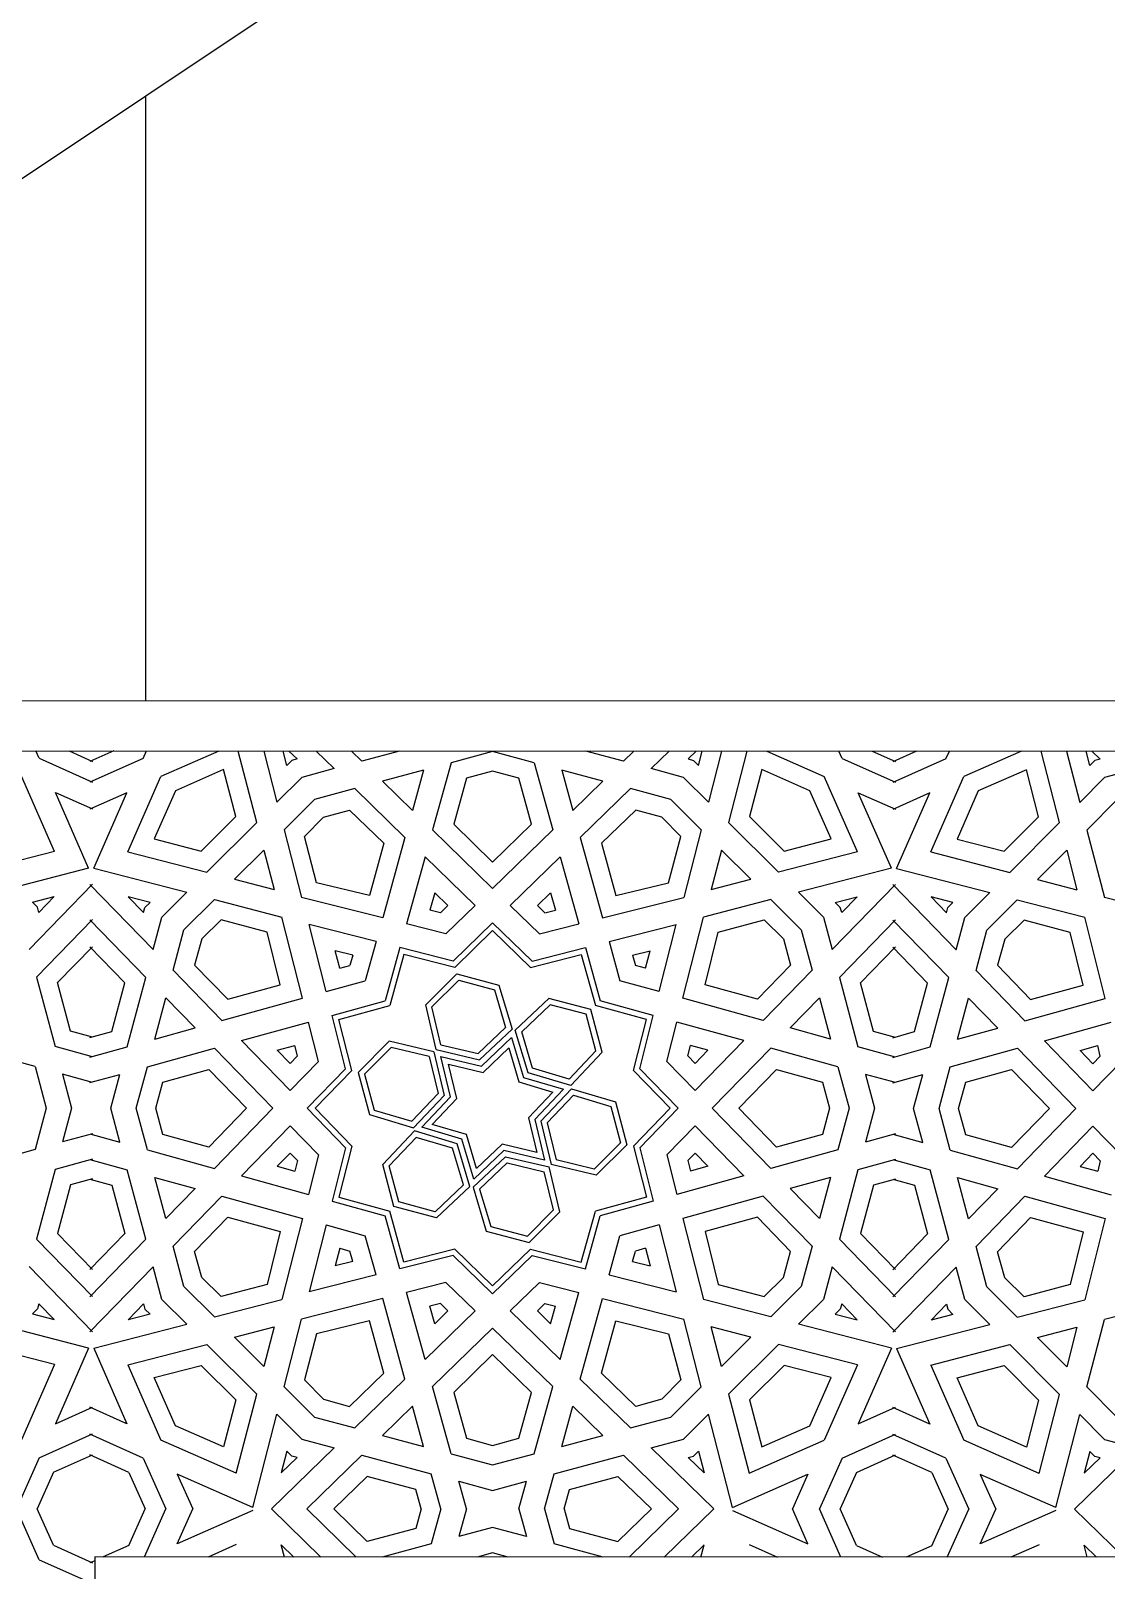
# Model space of a CAD drawing. Header units: inches. Extents: x 13054 to 48691, y 5623 to 20391.
# Drawn here: x 48366.87 to 48377.55, y 18880.41 to 18895.69 of the extents above; entities that cross this region are included whole.
import ezdxf

# ---------------------------------------------------------------- set-up
doc = ezdxf.new("R2010")
doc.units = ezdxf.units.IN
doc.header["$MEASUREMENT"] = 0

msp = doc.modelspace()

# ---------------------------------------------------------------- linework, layer by layer
for p, q in [((48305.763, 18853.547), (48376.239, 18900.532)), ((48368.011, 18895.047), (48368.01, 18889.044))]:
    msp.add_line(p, q)
at = {"transparency": 33554483}
for p, q in [((48359.01, 18889.046), (48454.949, 18889.021)), ((48359.51, 18888.546), (48454.449, 18888.521)), ((48366.956, 18888.471), (48366.923, 18888.544)), ((48367.253, 18888.544), (48367.484, 18888.441)), ((48367.695, 18888.544), (48367.459, 18888.438)), ((48367.988, 18888.469), (48368.021, 18888.544)), ((48368.738, 18888.543), (48368.165, 18888.292)), ((48369.116, 18887.835), (48368.933, 18888.543)), ((48369.185, 18888.543), (48369.316, 18888.036)), ((48369.416, 18888.401), (48369.379, 18888.543)), ((48369.436, 18888.543), (48369.517, 18888.465)), ((48369.706, 18888.543), (48369.885, 18888.369)), ((48370.056, 18888.543), (48370.16, 18888.442)), ((48370.535, 18888.543), (48370.16, 18888.442)), ((48371.459, 18888.538), (48371.047, 18888.427)), ((48371.872, 18888.427), (48371.459, 18888.538)), ((48372.758, 18888.442), (48372.385, 18888.542)), ((48372.861, 18888.542), (48372.758, 18888.442)), ((48373.212, 18888.542), (48373.033, 18888.369)), ((48373.481, 18888.542), (48373.401, 18888.465)), ((48373.503, 18888.401), (48373.539, 18888.542)), ((48373.733, 18888.542), (48373.602, 18888.036)), ((48373.985, 18888.542), (48373.802, 18887.835)), ((48374.184, 18888.542), (48374.753, 18888.292)), ((48374.93, 18888.469), (48374.898, 18888.542)), ((48375.228, 18888.542), (48375.459, 18888.438)), ((48375.669, 18888.542), (48375.434, 18888.436)), ((48375.962, 18888.467), (48375.996, 18888.542)), ((48376.712, 18888.541), (48376.14, 18888.289)), ((48377.09, 18887.833), (48376.907, 18888.541)), ((48377.159, 18888.541), (48377.291, 18888.034)), ((48377.39, 18888.399), (48377.353, 18888.541)), ((48377.411, 18888.541), (48377.492, 18888.462)), ((48366.956, 18888.471), (48367.484, 18888.235)), ((48367.988, 18888.469), (48367.459, 18888.233)), ((48368.786, 18888.36), (48368.308, 18888.149)), ((48368.907, 18887.892), (48368.786, 18888.36)), ((48369.465, 18888.451), (48369.416, 18888.401)), ((48369.517, 18888.465), (48369.465, 18888.451)), ((48369.885, 18888.369), (48369.563, 18888.282)), ((48370.773, 18888.354), (48370.364, 18888.244)), ((48370.773, 18888.354), (48370.662, 18887.954)), ((48371.047, 18888.427), (48370.862, 18887.76)), ((48371.459, 18888.343), (48371.199, 18888.274)), ((48371.719, 18888.274), (48371.459, 18888.343)), ((48371.872, 18888.427), (48372.056, 18887.76)), ((48372.555, 18888.244), (48372.145, 18888.354)), ((48372.145, 18888.354), (48372.256, 18887.954)), ((48373.356, 18888.282), (48373.033, 18888.369)), ((48373.401, 18888.465), (48373.453, 18888.451)), ((48373.453, 18888.451), (48373.503, 18888.401)), ((48374.132, 18888.36), (48374.011, 18887.892)), ((48374.611, 18888.149), (48374.132, 18888.36)), ((48374.93, 18888.469), (48375.459, 18888.233)), ((48375.962, 18888.467), (48375.434, 18888.231)), ((48376.761, 18888.357), (48376.282, 18888.147)), ((48376.882, 18887.89), (48376.761, 18888.357)), ((48377.44, 18888.449), (48377.39, 18888.399)), ((48377.492, 18888.462), (48377.44, 18888.449)), ((48377.86, 18888.367), (48377.537, 18888.28)), ((48367.107, 18887.546), (48366.778, 18888.294)), ((48367.836, 18887.544), (48368.165, 18888.292)), ((48369.563, 18888.282), (48369.316, 18888.036)), ((48370.364, 18888.244), (48370.662, 18887.954)), ((48371.199, 18888.274), (48371.073, 18887.817)), ((48371.846, 18887.817), (48371.719, 18888.274)), ((48372.555, 18888.244), (48372.256, 18887.954)), ((48373.602, 18888.036), (48373.356, 18888.282)), ((48375.082, 18887.544), (48374.753, 18888.292)), ((48375.811, 18887.542), (48376.14, 18888.289)), ((48377.537, 18888.28), (48377.291, 18888.034)), ((48367.116, 18888.132), (48367.484, 18887.968)), ((48367.446, 18887.382), (48367.116, 18888.132)), ((48367.827, 18888.13), (48367.459, 18887.965)), ((48367.497, 18887.38), (48367.827, 18888.13)), ((48368.308, 18888.149), (48368.097, 18887.671)), ((48369.689, 18888.063), (48369.387, 18887.762)), ((48370.089, 18888.171), (48369.689, 18888.063)), ((48370.089, 18888.171), (48370.588, 18887.686)), ((48372.829, 18888.171), (48372.33, 18887.686)), ((48373.229, 18888.063), (48372.829, 18888.171)), ((48373.531, 18887.762), (48373.229, 18888.063)), ((48374.821, 18887.671), (48374.611, 18888.149)), ((48375.091, 18888.13), (48375.459, 18887.965)), ((48375.421, 18887.38), (48375.091, 18888.13)), ((48375.802, 18888.128), (48375.434, 18887.963)), ((48375.472, 18887.378), (48375.802, 18888.128)), ((48376.282, 18888.147), (48376.072, 18887.669)), ((48377.664, 18888.061), (48377.362, 18887.759)), ((48368.564, 18887.55), (48368.907, 18887.892)), ((48369.589, 18887.694), (48369.778, 18887.886)), ((48369.778, 18887.886), (48370.038, 18887.957)), ((48370.038, 18887.957), (48370.378, 18887.628)), ((48372.881, 18887.957), (48372.54, 18887.628)), ((48373.14, 18887.886), (48372.881, 18887.957)), ((48373.329, 18887.694), (48373.14, 18887.886)), ((48374.011, 18887.892), (48374.354, 18887.55)), ((48376.539, 18887.548), (48376.882, 18887.89)), ((48368.621, 18887.341), (48369.116, 18887.835)), ((48369.387, 18887.762), (48369.561, 18887.091)), ((48370.862, 18887.76), (48371.459, 18887.18)), ((48371.073, 18887.817), (48371.459, 18887.441)), ((48371.459, 18887.441), (48371.846, 18887.817)), ((48372.056, 18887.76), (48371.459, 18887.18)), ((48373.531, 18887.762), (48373.358, 18887.091)), ((48374.297, 18887.341), (48373.802, 18887.835)), ((48376.596, 18887.339), (48377.09, 18887.833)), ((48377.362, 18887.759), (48377.535, 18887.089)), ((48368.097, 18887.671), (48368.564, 18887.55)), ((48369.711, 18887.236), (48369.589, 18887.694)), ((48370.378, 18887.628), (48370.235, 18887.108)), ((48370.588, 18887.686), (48370.367, 18886.888)), ((48372.33, 18887.686), (48372.551, 18886.888)), ((48372.54, 18887.628), (48372.683, 18887.108)), ((48373.207, 18887.236), (48373.329, 18887.694)), ((48374.354, 18887.55), (48374.821, 18887.671)), ((48376.072, 18887.669), (48376.539, 18887.548)), ((48367.107, 18887.546), (48366.322, 18887.343)), ((48367.836, 18887.544), (48368.621, 18887.341)), ((48368.896, 18887.27), (48369.187, 18887.561)), ((48369.187, 18887.561), (48369.289, 18887.168)), ((48370.788, 18887.492), (48370.604, 18886.828)), ((48370.788, 18887.492), (48371.284, 18887.009)), ((48372.131, 18887.492), (48371.634, 18887.009)), ((48372.131, 18887.492), (48372.315, 18886.828)), ((48373.731, 18887.561), (48373.63, 18887.168)), ((48374.023, 18887.27), (48373.731, 18887.561)), ((48375.082, 18887.544), (48374.297, 18887.341)), ((48375.811, 18887.542), (48376.596, 18887.339)), ((48376.87, 18887.268), (48377.161, 18887.559)), ((48377.161, 18887.559), (48377.263, 18887.166)), ((48367.446, 18887.382), (48366.523, 18887.143)), ((48367.497, 18887.38), (48368.421, 18887.141)), ((48368.896, 18887.27), (48369.289, 18887.168)), ((48373.63, 18887.168), (48374.023, 18887.27)), ((48375.421, 18887.38), (48374.497, 18887.141)), ((48375.472, 18887.378), (48376.396, 18887.139)), ((48376.87, 18887.268), (48377.263, 18887.166)), ((48367.484, 18887.221), (48366.856, 18886.574)), ((48367.459, 18887.219), (48368.088, 18886.572)), ((48368.174, 18886.894), (48368.421, 18887.141)), ((48370.235, 18887.108), (48369.711, 18887.236)), ((48370.884, 18887.136), (48370.836, 18886.963)), ((48370.884, 18887.136), (48371.014, 18887.009)), ((48372.034, 18887.136), (48371.904, 18887.009)), ((48372.034, 18887.136), (48372.082, 18886.963)), ((48372.683, 18887.108), (48373.207, 18887.236)), ((48374.497, 18887.141), (48374.744, 18886.894)), ((48375.459, 18887.219), (48374.83, 18886.572)), ((48375.434, 18887.217), (48376.063, 18886.569)), ((48376.149, 18886.892), (48376.396, 18887.139)), ((48366.888, 18887.043), (48367.105, 18887.099)), ((48366.937, 18886.993), (48366.888, 18887.043)), ((48366.951, 18886.942), (48366.937, 18886.993)), ((48367.105, 18887.099), (48366.951, 18886.942)), ((48368.056, 18887.041), (48367.839, 18887.097)), ((48367.839, 18887.097), (48367.992, 18886.94)), ((48367.992, 18886.94), (48368.006, 18886.991)), ((48368.006, 18886.991), (48368.056, 18887.041)), ((48368.393, 18886.768), (48368.695, 18887.07)), ((48368.695, 18887.07), (48369.365, 18886.896)), ((48370.367, 18886.888), (48369.561, 18887.091)), ((48370.94, 18886.937), (48370.836, 18886.963)), ((48371.014, 18887.009), (48370.94, 18886.937)), ((48371.284, 18887.009), (48370.995, 18886.729)), ((48371.634, 18887.009), (48371.923, 18886.729)), ((48371.904, 18887.009), (48371.979, 18886.937)), ((48371.979, 18886.937), (48372.082, 18886.963)), ((48372.551, 18886.888), (48373.358, 18887.091)), ((48374.223, 18887.07), (48373.553, 18886.896)), ((48374.223, 18887.07), (48374.525, 18886.768)), ((48374.862, 18887.041), (48375.079, 18887.097)), ((48374.912, 18886.991), (48374.862, 18887.041)), ((48374.926, 18886.94), (48374.912, 18886.991)), ((48375.079, 18887.097), (48374.926, 18886.94)), ((48376.031, 18887.039), (48375.814, 18887.095)), ((48375.814, 18887.095), (48375.967, 18886.938)), ((48375.967, 18886.938), (48375.981, 18886.989)), ((48375.981, 18886.989), (48376.031, 18887.039)), ((48376.368, 18886.766), (48376.67, 18887.068)), ((48376.67, 18887.068), (48377.34, 18886.894)), ((48378.341, 18886.885), (48377.535, 18887.089)), ((48367.484, 18886.871), (48366.929, 18886.299)), ((48367.459, 18886.868), (48368.014, 18886.297)), ((48368.088, 18886.572), (48368.174, 18886.894)), ((48368.763, 18886.868), (48368.571, 18886.679)), ((48369.221, 18886.745), (48368.763, 18886.868)), ((48369.569, 18886.09), (48369.365, 18886.896)), ((48369.805, 18886.155), (48369.636, 18886.82)), ((48370.302, 18886.652), (48369.636, 18886.82)), ((48370.995, 18886.729), (48370.604, 18886.828)), ((48371.459, 18886.839), (48371.068, 18886.459)), ((48371.459, 18886.839), (48371.851, 18886.459)), ((48371.923, 18886.729), (48372.315, 18886.828)), ((48372.617, 18886.652), (48373.282, 18886.82)), ((48373.114, 18886.155), (48373.282, 18886.82)), ((48373.349, 18886.09), (48373.553, 18886.896)), ((48373.698, 18886.745), (48374.155, 18886.868)), ((48374.155, 18886.868), (48374.347, 18886.679)), ((48374.744, 18886.894), (48374.83, 18886.572)), ((48375.459, 18886.868), (48374.904, 18886.297)), ((48375.434, 18886.866), (48375.989, 18886.295)), ((48376.063, 18886.569), (48376.149, 18886.892)), ((48376.738, 18886.866), (48376.546, 18886.677)), ((48377.195, 18886.743), (48376.738, 18886.866)), ((48377.544, 18886.088), (48377.34, 18886.894)), ((48368.286, 18886.368), (48368.393, 18886.768)), ((48368.571, 18886.679), (48368.499, 18886.419)), ((48369.348, 18886.222), (48369.221, 18886.745)), ((48370.302, 18886.652), (48370.194, 18886.263)), ((48371.459, 18886.761), (48371.084, 18886.396)), ((48371.459, 18886.761), (48371.834, 18886.396)), ((48372.617, 18886.652), (48372.724, 18886.263)), ((48373.57, 18886.222), (48373.698, 18886.745)), ((48374.347, 18886.679), (48374.419, 18886.419)), ((48374.525, 18886.768), (48374.632, 18886.368)), ((48376.261, 18886.366), (48376.368, 18886.766)), ((48376.546, 18886.677), (48376.474, 18886.417)), ((48377.323, 18886.22), (48377.195, 18886.743)), ((48367.138, 18886.245), (48367.484, 18886.601)), ((48367.805, 18886.243), (48367.459, 18886.599)), ((48369.94, 18886.387), (48369.896, 18886.561)), ((48370.069, 18886.517), (48369.896, 18886.561)), ((48370.069, 18886.517), (48370.041, 18886.416)), ((48370.538, 18886.592), (48370.392, 18886.065)), ((48370.578, 18886.524), (48370.438, 18886.019)), ((48371.068, 18886.459), (48370.538, 18886.592)), ((48371.084, 18886.396), (48370.578, 18886.524)), ((48371.834, 18886.396), (48372.34, 18886.524)), ((48371.851, 18886.459), (48372.38, 18886.592)), ((48372.34, 18886.524), (48372.48, 18886.019)), ((48372.38, 18886.592), (48372.526, 18886.065)), ((48372.849, 18886.517), (48373.023, 18886.561)), ((48372.849, 18886.517), (48372.877, 18886.416)), ((48372.979, 18886.387), (48373.023, 18886.561)), ((48375.113, 18886.243), (48375.459, 18886.599)), ((48375.78, 18886.24), (48375.434, 18886.597)), ((48368.286, 18886.368), (48368.771, 18885.869)), ((48368.499, 18886.419), (48368.829, 18886.079)), ((48369.94, 18886.387), (48370.041, 18886.416)), ((48372.979, 18886.387), (48372.877, 18886.416)), ((48374.419, 18886.419), (48374.09, 18886.079)), ((48374.632, 18886.368), (48374.147, 18885.869)), ((48376.261, 18886.366), (48376.746, 18885.867)), ((48376.474, 18886.417), (48376.803, 18886.077)), ((48366.929, 18886.299), (48367.114, 18885.61)), ((48367.267, 18885.763), (48367.138, 18886.245)), ((48367.676, 18885.76), (48367.805, 18886.243)), ((48367.83, 18885.608), (48368.014, 18886.297)), ((48368.829, 18886.079), (48369.348, 18886.222)), ((48369.805, 18886.155), (48370.194, 18886.263)), ((48370.794, 18886.023), (48371.105, 18886.333)), ((48370.856, 18886.006), (48371.122, 18886.27)), ((48371.105, 18886.333), (48371.522, 18886.22)), ((48371.122, 18886.27), (48371.477, 18886.174)), ((48371.522, 18886.22), (48371.652, 18885.782)), ((48373.114, 18886.155), (48372.724, 18886.263)), ((48374.09, 18886.079), (48373.57, 18886.222)), ((48374.904, 18886.297), (48375.088, 18885.608)), ((48375.242, 18885.76), (48375.113, 18886.243)), ((48375.651, 18885.758), (48375.78, 18886.24)), ((48375.805, 18885.606), (48375.989, 18886.295)), ((48376.803, 18886.077), (48377.323, 18886.22)), ((48368.103, 18885.684), (48368.213, 18886.093)), ((48368.213, 18886.093), (48368.503, 18885.795)), ((48368.771, 18885.869), (48369.569, 18886.09)), ((48369.864, 18885.918), (48370.392, 18886.065)), ((48371.477, 18886.174), (48371.588, 18885.8)), ((48372.016, 18886.088), (48371.684, 18885.774)), ((48372.433, 18885.977), (48372.016, 18886.088)), ((48373.054, 18885.918), (48372.526, 18886.065)), ((48374.147, 18885.869), (48373.349, 18886.09)), ((48374.706, 18886.093), (48374.415, 18885.795)), ((48374.706, 18886.093), (48374.815, 18885.684)), ((48376.078, 18885.682), (48376.187, 18886.091)), ((48376.187, 18886.091), (48376.477, 18885.792)), ((48376.746, 18885.867), (48377.544, 18886.088)), ((48369.998, 18885.389), (48369.864, 18885.918)), ((48369.932, 18885.879), (48370.438, 18886.019)), ((48370.899, 18885.581), (48370.794, 18886.023)), ((48370.946, 18885.627), (48370.856, 18886.006)), ((48372.032, 18886.025), (48371.748, 18885.757)), ((48372.387, 18885.931), (48372.032, 18886.025)), ((48372.485, 18885.569), (48372.387, 18885.931)), ((48372.548, 18885.553), (48372.433, 18885.977)), ((48372.986, 18885.879), (48372.48, 18886.019)), ((48372.92, 18885.389), (48373.054, 18885.918)), ((48367.484, 18885.702), (48367.267, 18885.763)), ((48367.459, 18885.7), (48367.676, 18885.76)), ((48368.103, 18885.684), (48368.503, 18885.795)), ((48368.965, 18885.669), (48369.629, 18885.853)), ((48369.728, 18885.462), (48369.629, 18885.853)), ((48370.06, 18885.372), (48369.932, 18885.879)), ((48371.314, 18885.54), (48371.588, 18885.8)), ((48371.33, 18885.478), (48371.652, 18885.782)), ((48371.811, 18885.349), (48371.684, 18885.774)), ((48371.856, 18885.395), (48371.748, 18885.757)), ((48372.858, 18885.372), (48372.986, 18885.879)), ((48373.19, 18885.462), (48373.289, 18885.853)), ((48373.953, 18885.669), (48373.289, 18885.853)), ((48374.815, 18885.684), (48374.415, 18885.795)), ((48375.459, 18885.7), (48375.242, 18885.76)), ((48375.434, 18885.698), (48375.651, 18885.758)), ((48376.078, 18885.682), (48376.477, 18885.792)), ((48376.94, 18885.667), (48377.604, 18885.851)), ((48366.914, 18885.412), (48366.247, 18885.597)), ((48367.484, 18885.508), (48367.114, 18885.61)), ((48367.459, 18885.505), (48367.83, 18885.608)), ((48368.03, 18885.41), (48368.697, 18885.595)), ((48368.697, 18885.595), (48369.277, 18884.998)), ((48368.965, 18885.669), (48369.447, 18885.173)), ((48369.32, 18885.573), (48369.494, 18885.621)), ((48369.52, 18885.517), (48369.494, 18885.621)), ((48370.433, 18885.663), (48370.124, 18885.351)), ((48370.451, 18885.601), (48370.187, 18885.335)), ((48370.876, 18885.557), (48370.433, 18885.663)), ((48370.829, 18885.511), (48370.451, 18885.601)), ((48370.946, 18885.627), (48371.314, 18885.54)), ((48371.347, 18885.416), (48371.647, 18885.7)), ((48371.364, 18885.354), (48371.62, 18885.596)), ((48371.62, 18885.596), (48371.72, 18885.259)), ((48371.647, 18885.7), (48371.765, 18885.304)), ((48373.398, 18885.517), (48373.424, 18885.621)), ((48373.598, 18885.573), (48373.424, 18885.621)), ((48373.953, 18885.669), (48373.471, 18885.173)), ((48374.221, 18885.595), (48373.641, 18884.998)), ((48374.889, 18885.41), (48374.221, 18885.595)), ((48375.459, 18885.505), (48375.088, 18885.608)), ((48375.434, 18885.503), (48375.805, 18885.606)), ((48376.004, 18885.408), (48376.671, 18885.593)), ((48376.671, 18885.593), (48377.252, 18884.996)), ((48376.94, 18885.667), (48377.422, 18885.171)), ((48377.295, 18885.571), (48377.469, 18885.619)), ((48377.495, 18885.515), (48377.469, 18885.619)), ((48369.32, 18885.573), (48369.447, 18885.442)), ((48369.447, 18885.442), (48369.52, 18885.517)), ((48369.447, 18885.173), (48369.728, 18885.462)), ((48370.829, 18885.511), (48370.917, 18885.143)), ((48370.876, 18885.557), (48370.979, 18885.126)), ((48370.899, 18885.581), (48371.33, 18885.478)), ((48370.945, 18885.512), (48371.347, 18885.416)), ((48371.041, 18885.11), (48370.945, 18885.512)), ((48371.021, 18885.436), (48371.364, 18885.354)), ((48371.103, 18885.093), (48371.021, 18885.436)), ((48372.218, 18885.287), (48372.485, 18885.569)), ((48372.235, 18885.223), (48372.548, 18885.553)), ((48373.471, 18885.173), (48373.19, 18885.462)), ((48373.471, 18885.442), (48373.398, 18885.517)), ((48373.598, 18885.573), (48373.471, 18885.442)), ((48377.295, 18885.571), (48377.422, 18885.44)), ((48377.422, 18885.44), (48377.495, 18885.515)), ((48377.422, 18885.171), (48377.703, 18885.459)), ((48366.914, 18885.412), (48367.025, 18885)), ((48367.187, 18885.337), (48367.277, 18885)), ((48367.484, 18885.254), (48367.187, 18885.337)), ((48367.459, 18885.252), (48367.757, 18885.334)), ((48367.666, 18884.998), (48367.757, 18885.334)), ((48367.919, 18884.998), (48368.03, 18885.41)), ((48368.183, 18885.258), (48368.64, 18885.384)), ((48368.64, 18885.384), (48369.015, 18884.998)), ((48369.618, 18884.998), (48369.998, 18885.389)), ((48369.696, 18884.998), (48370.06, 18885.372)), ((48370.124, 18885.351), (48370.237, 18884.935)), ((48370.187, 18885.335), (48370.283, 18884.98)), ((48371.765, 18885.304), (48372.162, 18885.186)), ((48372.235, 18885.223), (48371.811, 18885.349)), ((48372.218, 18885.287), (48371.856, 18885.395)), ((48373.222, 18884.998), (48372.858, 18885.372)), ((48373.301, 18884.998), (48372.92, 18885.389)), ((48373.903, 18884.998), (48374.279, 18885.384)), ((48374.279, 18885.384), (48374.735, 18885.258)), ((48374.889, 18885.41), (48374.999, 18884.998)), ((48375.162, 18885.334), (48375.252, 18884.998)), ((48375.459, 18885.252), (48375.162, 18885.334)), ((48375.434, 18885.25), (48375.731, 18885.332)), ((48375.641, 18884.996), (48375.731, 18885.332)), ((48375.894, 18884.996), (48376.004, 18885.408)), ((48376.158, 18885.256), (48376.614, 18885.382)), ((48376.614, 18885.382), (48376.99, 18884.996)), ((48368.113, 18884.998), (48368.183, 18885.258)), ((48370.917, 18885.143), (48370.657, 18884.868)), ((48370.979, 18885.126), (48370.674, 18884.804)), ((48371.72, 18885.259), (48372.058, 18885.158)), ((48372.058, 18885.158), (48371.816, 18884.902)), ((48372.162, 18885.186), (48371.877, 18884.886)), ((48372.244, 18885.191), (48371.939, 18884.869)), ((48372.261, 18885.127), (48372.001, 18884.852)), ((48372.244, 18885.191), (48372.68, 18885.061)), ((48372.261, 18885.127), (48372.634, 18885.016)), ((48374.735, 18885.258), (48374.805, 18884.998)), ((48376.088, 18884.996), (48376.158, 18885.256)), ((48367.025, 18885), (48366.914, 18884.587)), ((48367.277, 18885), (48367.187, 18884.663)), ((48367.757, 18884.661), (48367.666, 18884.998)), ((48368.03, 18884.585), (48367.919, 18884.998)), ((48368.183, 18884.738), (48368.113, 18884.998)), ((48369.015, 18884.998), (48368.64, 18884.611)), ((48368.697, 18884.4), (48369.277, 18884.998)), ((48369.618, 18884.998), (48369.998, 18884.606)), ((48369.696, 18884.998), (48370.06, 18884.623)), ((48370.283, 18884.98), (48370.657, 18884.868)), ((48370.757, 18884.809), (48371.041, 18885.11)), ((48370.86, 18884.837), (48371.103, 18885.093)), ((48372.634, 18885.016), (48372.73, 18884.653)), ((48372.68, 18885.061), (48372.792, 18884.636)), ((48373.222, 18884.998), (48372.858, 18884.623)), ((48373.301, 18884.998), (48372.92, 18884.606)), ((48374.221, 18884.4), (48373.641, 18884.998)), ((48374.279, 18884.611), (48373.903, 18884.998)), ((48374.805, 18884.998), (48374.735, 18884.738)), ((48374.999, 18884.998), (48374.889, 18884.585)), ((48375.252, 18884.998), (48375.162, 18884.661)), ((48375.731, 18884.659), (48375.641, 18884.996)), ((48376.004, 18884.583), (48375.894, 18884.996)), ((48376.158, 18884.735), (48376.088, 18884.996)), ((48376.99, 18884.996), (48376.614, 18884.609)), ((48376.671, 18884.398), (48377.252, 18884.996)), ((48368.965, 18884.326), (48369.447, 18884.823)), ((48369.447, 18884.823), (48369.728, 18884.534)), ((48370.237, 18884.935), (48370.674, 18884.804)), ((48371.198, 18884.737), (48370.86, 18884.837)), ((48371.816, 18884.902), (48371.897, 18884.559)), ((48371.877, 18884.886), (48371.973, 18884.483)), ((48371.939, 18884.869), (48372.042, 18884.438)), ((48372.001, 18884.852), (48372.089, 18884.485)), ((48373.471, 18884.823), (48373.19, 18884.534)), ((48373.953, 18884.326), (48373.471, 18884.823)), ((48376.94, 18884.324), (48377.422, 18884.82)), ((48377.422, 18884.82), (48377.703, 18884.532)), ((48367.484, 18884.745), (48367.187, 18884.663)), ((48367.459, 18884.743), (48367.757, 18884.661)), ((48368.64, 18884.611), (48368.183, 18884.738)), ((48370.369, 18884.441), (48370.683, 18884.773)), ((48370.431, 18884.425), (48370.7, 18884.709)), ((48371.108, 18884.646), (48370.683, 18884.773)), ((48371.062, 18884.601), (48370.7, 18884.709)), ((48371.153, 18884.691), (48370.757, 18884.809)), ((48371.271, 18884.295), (48371.153, 18884.691)), ((48371.299, 18884.399), (48371.198, 18884.737)), ((48374.735, 18884.738), (48374.279, 18884.611)), ((48375.459, 18884.743), (48375.162, 18884.661)), ((48375.434, 18884.741), (48375.731, 18884.659)), ((48376.614, 18884.609), (48376.158, 18884.735)), ((48366.914, 18884.587), (48366.247, 18884.402)), ((48368.03, 18884.585), (48368.697, 18884.4)), ((48369.32, 18884.422), (48369.447, 18884.553)), ((48369.447, 18884.553), (48369.52, 18884.478)), ((48369.728, 18884.534), (48369.629, 18884.142)), ((48369.998, 18884.606), (48369.864, 18884.077)), ((48370.06, 18884.623), (48369.932, 18884.116)), ((48371.17, 18884.239), (48371.062, 18884.601)), ((48371.234, 18884.221), (48371.108, 18884.646)), ((48371.266, 18884.213), (48371.588, 18884.517)), ((48371.571, 18884.579), (48371.271, 18884.295)), ((48371.555, 18884.641), (48371.299, 18884.399)), ((48371.897, 18884.559), (48371.555, 18884.641)), ((48371.973, 18884.483), (48371.571, 18884.579)), ((48371.588, 18884.517), (48372.019, 18884.415)), ((48372.73, 18884.653), (48372.469, 18884.394)), ((48372.792, 18884.636), (48372.486, 18884.332)), ((48372.858, 18884.623), (48372.986, 18884.116)), ((48372.92, 18884.606), (48373.054, 18884.077)), ((48373.19, 18884.534), (48373.289, 18884.142)), ((48373.471, 18884.553), (48373.398, 18884.478)), ((48373.598, 18884.422), (48373.471, 18884.553)), ((48374.889, 18884.585), (48374.221, 18884.4)), ((48376.004, 18884.583), (48376.671, 18884.398)), ((48377.295, 18884.42), (48377.422, 18884.551)), ((48377.422, 18884.551), (48377.495, 18884.476)), ((48367.114, 18884.389), (48366.929, 18883.7)), ((48367.484, 18884.492), (48367.114, 18884.389)), ((48367.459, 18884.49), (48367.83, 18884.387)), ((48368.014, 18883.698), (48367.83, 18884.387)), ((48369.32, 18884.422), (48369.494, 18884.374)), ((48369.52, 18884.478), (48369.494, 18884.374)), ((48370.479, 18884.024), (48370.369, 18884.441)), ((48370.526, 18884.069), (48370.431, 18884.425)), ((48371.33, 18884.196), (48371.604, 18884.456)), ((48371.604, 18884.456), (48371.972, 18884.368)), ((48372.063, 18883.988), (48371.972, 18884.368)), ((48372.125, 18883.97), (48372.019, 18884.415)), ((48372.486, 18884.332), (48372.042, 18884.438)), ((48372.469, 18884.394), (48372.089, 18884.485)), ((48373.398, 18884.478), (48373.424, 18884.374)), ((48373.598, 18884.422), (48373.424, 18884.374)), ((48375.088, 18884.387), (48374.904, 18883.698)), ((48375.459, 18884.49), (48375.088, 18884.387)), ((48375.434, 18884.488), (48375.805, 18884.385)), ((48375.989, 18883.696), (48375.805, 18884.385)), ((48377.295, 18884.42), (48377.469, 18884.372)), ((48377.495, 18884.476), (48377.469, 18884.372)), ((48367.267, 18884.237), (48367.138, 18883.755)), ((48367.484, 18884.297), (48367.267, 18884.237)), ((48367.459, 18884.295), (48367.676, 18884.235)), ((48367.676, 18884.235), (48367.805, 18883.753)), ((48368.213, 18883.902), (48368.103, 18884.312)), ((48368.103, 18884.312), (48368.503, 18884.201)), ((48368.965, 18884.326), (48369.629, 18884.142)), ((48371.17, 18884.239), (48370.888, 18883.971)), ((48371.234, 18884.221), (48370.903, 18883.909)), ((48371.266, 18884.213), (48371.396, 18883.777)), ((48373.953, 18884.326), (48373.289, 18884.142)), ((48374.815, 18884.312), (48374.415, 18884.201)), ((48374.815, 18884.312), (48374.706, 18883.902)), ((48375.242, 18884.235), (48375.113, 18883.753)), ((48375.459, 18884.295), (48375.242, 18884.235)), ((48375.434, 18884.293), (48375.651, 18884.233)), ((48375.651, 18884.233), (48375.78, 18883.751)), ((48376.187, 18883.9), (48376.078, 18884.309)), ((48376.078, 18884.309), (48376.477, 18884.199)), ((48376.94, 18884.324), (48377.604, 18884.14)), ((48368.213, 18883.902), (48368.503, 18884.201)), ((48368.286, 18883.628), (48368.771, 18884.126)), ((48368.771, 18884.126), (48369.569, 18883.905)), ((48369.864, 18884.077), (48370.392, 18883.931)), ((48369.932, 18884.116), (48370.438, 18883.976)), ((48370.888, 18883.971), (48370.526, 18884.069)), ((48371.33, 18884.196), (48371.441, 18883.823)), ((48372.986, 18884.116), (48372.48, 18883.976)), ((48373.054, 18884.077), (48372.526, 18883.931)), ((48374.147, 18884.126), (48373.349, 18883.905)), ((48374.632, 18883.628), (48374.147, 18884.126)), ((48374.706, 18883.902), (48374.415, 18884.201)), ((48376.187, 18883.9), (48376.477, 18884.199)), ((48376.261, 18883.625), (48376.746, 18884.124)), ((48376.746, 18884.124), (48377.544, 18883.903)), ((48368.499, 18883.576), (48368.829, 18883.916)), ((48368.829, 18883.916), (48369.348, 18883.774)), ((48369.569, 18883.905), (48369.365, 18883.099)), ((48370.538, 18883.403), (48370.392, 18883.931)), ((48370.578, 18883.471), (48370.438, 18883.976)), ((48370.903, 18883.909), (48370.479, 18884.024)), ((48371.804, 18883.727), (48372.063, 18883.988)), ((48371.821, 18883.664), (48372.125, 18883.97)), ((48372.34, 18883.471), (48372.48, 18883.976)), ((48372.38, 18883.403), (48372.526, 18883.931)), ((48373.349, 18883.905), (48373.553, 18883.099)), ((48374.09, 18883.916), (48373.57, 18883.774)), ((48374.419, 18883.576), (48374.09, 18883.916)), ((48376.474, 18883.574), (48376.803, 18883.914)), ((48376.803, 18883.914), (48377.323, 18883.771)), ((48377.544, 18883.903), (48377.34, 18883.097)), ((48367.138, 18883.755), (48367.484, 18883.398)), ((48367.805, 18883.753), (48367.459, 18883.396)), ((48369.348, 18883.774), (48369.221, 18883.25)), ((48369.805, 18883.84), (48369.636, 18883.175)), ((48369.805, 18883.84), (48370.194, 18883.732)), ((48371.396, 18883.777), (48371.821, 18883.664)), ((48371.441, 18883.823), (48371.804, 18883.727)), ((48373.114, 18883.84), (48372.724, 18883.732)), ((48373.114, 18883.84), (48373.282, 18883.175)), ((48373.57, 18883.774), (48373.698, 18883.25)), ((48375.113, 18883.753), (48375.459, 18883.396)), ((48375.78, 18883.751), (48375.434, 18883.394)), ((48377.323, 18883.771), (48377.195, 18883.248)), ((48367.484, 18883.129), (48366.929, 18883.7)), ((48367.459, 18883.127), (48368.014, 18883.698)), ((48368.393, 18883.228), (48368.286, 18883.628)), ((48369.94, 18883.608), (48369.896, 18883.434)), ((48369.94, 18883.608), (48370.041, 18883.58)), ((48370.302, 18883.343), (48370.194, 18883.732)), ((48371.084, 18883.599), (48370.578, 18883.471)), ((48371.459, 18883.235), (48371.084, 18883.599)), ((48371.459, 18883.235), (48371.834, 18883.599)), ((48371.834, 18883.599), (48372.34, 18883.471)), ((48372.617, 18883.343), (48372.724, 18883.732)), ((48372.979, 18883.608), (48372.877, 18883.58)), ((48372.979, 18883.608), (48373.023, 18883.434)), ((48374.632, 18883.628), (48374.525, 18883.228)), ((48375.459, 18883.127), (48374.904, 18883.698)), ((48375.434, 18883.125), (48375.989, 18883.696)), ((48376.368, 18883.225), (48376.261, 18883.625)), ((48368.571, 18883.317), (48368.499, 18883.576)), ((48370.069, 18883.478), (48369.896, 18883.434)), ((48370.069, 18883.478), (48370.041, 18883.58)), ((48371.068, 18883.537), (48370.538, 18883.403)), ((48371.459, 18883.156), (48371.068, 18883.537)), ((48371.459, 18883.156), (48371.851, 18883.537)), ((48371.851, 18883.537), (48372.38, 18883.403)), ((48372.849, 18883.478), (48372.877, 18883.58)), ((48372.849, 18883.478), (48373.023, 18883.434)), ((48374.347, 18883.317), (48374.419, 18883.576)), ((48376.546, 18883.314), (48376.474, 18883.574)), ((48367.484, 18882.779), (48366.856, 18883.426)), ((48367.459, 18882.777), (48368.088, 18883.424)), ((48368.174, 18883.101), (48368.088, 18883.424)), ((48368.763, 18883.128), (48368.571, 18883.317)), ((48370.302, 18883.343), (48369.636, 18883.175)), ((48372.617, 18883.343), (48373.282, 18883.175)), ((48374.155, 18883.128), (48374.347, 18883.317)), ((48374.83, 18883.424), (48374.744, 18883.101)), ((48375.459, 18882.777), (48374.83, 18883.424)), ((48375.434, 18882.774), (48376.063, 18883.422)), ((48376.149, 18883.099), (48376.063, 18883.422)), ((48376.738, 18883.125), (48376.546, 18883.314)), ((48368.695, 18882.926), (48368.393, 18883.228)), ((48369.221, 18883.25), (48368.763, 18883.128)), ((48370.995, 18883.267), (48370.604, 18883.168)), ((48370.788, 18882.503), (48370.604, 18883.168)), ((48371.284, 18882.986), (48370.995, 18883.267)), ((48371.634, 18882.986), (48371.923, 18883.267)), ((48371.923, 18883.267), (48372.315, 18883.168)), ((48372.131, 18882.503), (48372.315, 18883.168)), ((48373.698, 18883.25), (48374.155, 18883.128)), ((48374.525, 18883.228), (48374.223, 18882.926)), ((48376.67, 18882.924), (48376.368, 18883.225)), ((48377.195, 18883.248), (48376.738, 18883.125)), ((48366.937, 18883.006), (48366.888, 18882.956)), ((48366.951, 18883.058), (48366.937, 18883.006)), ((48367.105, 18882.9), (48366.951, 18883.058)), ((48367.839, 18882.898), (48367.992, 18883.056)), ((48367.992, 18883.056), (48368.006, 18883.004)), ((48368.006, 18883.004), (48368.056, 18882.954)), ((48368.421, 18882.855), (48368.174, 18883.101)), ((48368.695, 18882.926), (48369.365, 18883.099)), ((48370.367, 18883.108), (48369.561, 18882.904)), ((48370.588, 18882.31), (48370.367, 18883.108)), ((48370.788, 18882.503), (48371.284, 18882.986)), ((48370.94, 18883.059), (48370.836, 18883.033)), ((48370.884, 18882.859), (48370.836, 18883.033)), ((48370.884, 18882.859), (48371.014, 18882.986)), ((48371.014, 18882.986), (48370.94, 18883.059)), ((48372.131, 18882.503), (48371.634, 18882.986)), ((48371.904, 18882.986), (48371.979, 18883.059)), ((48372.034, 18882.859), (48371.904, 18882.986)), ((48371.979, 18883.059), (48372.082, 18883.033)), ((48372.034, 18882.859), (48372.082, 18883.033)), ((48372.33, 18882.31), (48372.551, 18883.108)), ((48372.551, 18883.108), (48373.358, 18882.904)), ((48374.223, 18882.926), (48373.553, 18883.099)), ((48374.744, 18883.101), (48374.497, 18882.855)), ((48374.912, 18883.004), (48374.862, 18882.954)), ((48374.926, 18883.056), (48374.912, 18883.004)), ((48375.079, 18882.898), (48374.926, 18883.056)), ((48375.814, 18882.896), (48375.967, 18883.054)), ((48375.967, 18883.054), (48375.981, 18883.002)), ((48375.981, 18883.002), (48376.031, 18882.952)), ((48376.396, 18882.853), (48376.149, 18883.099)), ((48376.67, 18882.924), (48377.34, 18883.097)), ((48378.341, 18883.106), (48377.535, 18882.902)), ((48367.446, 18882.618), (48366.523, 18882.857)), ((48366.888, 18882.956), (48367.105, 18882.9)), ((48367.497, 18882.616), (48368.421, 18882.855)), ((48368.056, 18882.954), (48367.839, 18882.898)), ((48369.387, 18882.234), (48369.561, 18882.904)), ((48370.235, 18882.887), (48369.711, 18882.759)), ((48370.378, 18882.367), (48370.235, 18882.887)), ((48372.54, 18882.367), (48372.683, 18882.887)), ((48372.683, 18882.887), (48373.207, 18882.759)), ((48373.531, 18882.234), (48373.358, 18882.904)), ((48375.421, 18882.616), (48374.497, 18882.855)), ((48374.862, 18882.954), (48375.079, 18882.898)), ((48375.472, 18882.613), (48376.396, 18882.853)), ((48376.031, 18882.952), (48375.814, 18882.896)), ((48377.362, 18882.232), (48377.535, 18882.902)), ((48368.896, 18882.725), (48369.289, 18882.827)), ((48369.187, 18882.434), (48368.896, 18882.725)), ((48369.289, 18882.827), (48369.187, 18882.434)), ((48369.711, 18882.759), (48369.589, 18882.302)), ((48370.862, 18882.235), (48371.459, 18882.816)), ((48372.056, 18882.235), (48371.459, 18882.816)), ((48373.207, 18882.759), (48373.329, 18882.302)), ((48373.731, 18882.434), (48373.63, 18882.827)), ((48374.023, 18882.725), (48373.63, 18882.827)), ((48374.023, 18882.725), (48373.731, 18882.434)), ((48376.87, 18882.723), (48377.263, 18882.825)), ((48377.161, 18882.432), (48376.87, 18882.723)), ((48377.263, 18882.825), (48377.161, 18882.432)), ((48367.107, 18882.453), (48366.322, 18882.656)), ((48367.446, 18882.618), (48367.116, 18881.867)), ((48367.497, 18882.616), (48367.827, 18881.865)), ((48367.836, 18882.451), (48368.621, 18882.654)), ((48369.116, 18882.16), (48368.621, 18882.654)), ((48371.459, 18882.554), (48371.073, 18882.178)), ((48371.846, 18882.178), (48371.459, 18882.554)), ((48374.297, 18882.654), (48373.802, 18882.16)), ((48375.082, 18882.451), (48374.297, 18882.654)), ((48375.421, 18882.616), (48375.091, 18881.865)), ((48375.472, 18882.613), (48375.802, 18881.863)), ((48375.811, 18882.449), (48376.596, 18882.652)), ((48377.09, 18882.158), (48376.596, 18882.652)), ((48367.107, 18882.453), (48366.778, 18881.706)), ((48367.836, 18882.451), (48368.165, 18881.704)), ((48368.097, 18882.325), (48368.564, 18882.446)), ((48368.564, 18882.446), (48368.907, 18882.103)), ((48374.354, 18882.446), (48374.011, 18882.103)), ((48374.821, 18882.325), (48374.354, 18882.446)), ((48375.082, 18882.451), (48374.753, 18881.704)), ((48375.811, 18882.449), (48376.14, 18881.702)), ((48376.072, 18882.323), (48376.539, 18882.444)), ((48376.539, 18882.444), (48376.882, 18882.101)), ((48368.308, 18881.846), (48368.097, 18882.325)), ((48369.387, 18882.234), (48369.689, 18881.932)), ((48369.589, 18882.302), (48369.778, 18882.11)), ((48370.038, 18882.038), (48370.378, 18882.367)), ((48370.089, 18881.825), (48370.588, 18882.31)), ((48371.047, 18881.568), (48370.862, 18882.235)), ((48371.872, 18881.568), (48372.056, 18882.235)), ((48372.829, 18881.825), (48372.33, 18882.31)), ((48372.881, 18882.038), (48372.54, 18882.367)), ((48373.329, 18882.302), (48373.14, 18882.11)), ((48373.229, 18881.932), (48373.531, 18882.234)), ((48374.611, 18881.846), (48374.821, 18882.325)), ((48376.282, 18881.844), (48376.072, 18882.323)), ((48377.362, 18882.232), (48377.664, 18881.93)), ((48368.907, 18882.103), (48368.786, 18881.636)), ((48368.913, 18881.375), (48369.116, 18882.16)), ((48369.778, 18882.11), (48370.038, 18882.038)), ((48371.073, 18882.178), (48371.199, 18881.722)), ((48371.719, 18881.722), (48371.846, 18882.178)), ((48373.14, 18882.11), (48372.881, 18882.038)), ((48373.802, 18882.16), (48374.006, 18881.375)), ((48374.011, 18882.103), (48374.132, 18881.636)), ((48376.882, 18882.101), (48376.761, 18881.634)), ((48376.887, 18881.373), (48377.09, 18882.158)), ((48367.116, 18881.867), (48367.484, 18882.032)), ((48367.827, 18881.865), (48367.459, 18882.03)), ((48369.077, 18881.036), (48369.316, 18881.96)), ((48369.316, 18881.96), (48369.563, 18881.713)), ((48369.689, 18881.932), (48370.089, 18881.825)), ((48370.364, 18881.751), (48370.662, 18882.041)), ((48370.773, 18881.641), (48370.662, 18882.041)), ((48372.145, 18881.641), (48372.256, 18882.041)), ((48372.555, 18881.751), (48372.256, 18882.041)), ((48372.829, 18881.825), (48373.229, 18881.932)), ((48373.356, 18881.713), (48373.602, 18881.96)), ((48373.841, 18881.036), (48373.602, 18881.96)), ((48375.091, 18881.865), (48375.459, 18882.03)), ((48375.802, 18881.863), (48375.434, 18882.028)), ((48377.052, 18881.034), (48377.291, 18881.957)), ((48377.291, 18881.957), (48377.537, 18881.711)), ((48366.956, 18881.528), (48367.484, 18881.765)), ((48367.988, 18881.526), (48367.459, 18881.763)), ((48368.786, 18881.636), (48368.308, 18881.846)), ((48374.132, 18881.636), (48374.611, 18881.846)), ((48374.93, 18881.526), (48375.459, 18881.763)), ((48376.761, 18881.634), (48376.282, 18881.844)), ((48368.913, 18881.375), (48368.165, 18881.704)), ((48369.262, 18881.021), (48369.885, 18881.627)), ((48369.563, 18881.713), (48369.885, 18881.627)), ((48370.364, 18881.751), (48370.773, 18881.641)), ((48371.199, 18881.722), (48371.459, 18881.652)), ((48371.459, 18881.652), (48371.719, 18881.722)), ((48372.145, 18881.641), (48372.555, 18881.751)), ((48373.033, 18881.627), (48373.356, 18881.713)), ((48373.656, 18881.021), (48373.033, 18881.627)), ((48374.006, 18881.375), (48374.753, 18881.704)), ((48375.962, 18881.524), (48375.434, 18881.76)), ((48376.887, 18881.373), (48376.14, 18881.702)), ((48377.237, 18881.019), (48377.86, 18881.624)), ((48377.537, 18881.711), (48377.86, 18881.624)), ((48366.956, 18881.528), (48366.73, 18881.023)), ((48367.098, 18881.386), (48367.484, 18881.559)), ((48367.474, 18881.55), (48367.459, 18881.557)), ((48367.846, 18881.384), (48367.459, 18881.557)), ((48367.988, 18881.526), (48368.214, 18881.021)), ((48369.416, 18881.594), (48369.359, 18881.378)), ((48369.359, 18881.378), (48369.517, 18881.531)), ((48369.465, 18881.545), (48369.416, 18881.594)), ((48369.517, 18881.531), (48369.465, 18881.545)), ((48369.612, 18881.021), (48370.16, 18881.553)), ((48370.16, 18881.553), (48370.849, 18881.368)), ((48371.047, 18881.568), (48371.459, 18881.458)), ((48371.459, 18881.458), (48371.872, 18881.568)), ((48372.07, 18881.368), (48372.758, 18881.553)), ((48373.306, 18881.021), (48372.758, 18881.553)), ((48373.401, 18881.531), (48373.453, 18881.545)), ((48373.559, 18881.378), (48373.401, 18881.531)), ((48373.453, 18881.545), (48373.503, 18881.594)), ((48373.503, 18881.594), (48373.559, 18881.378)), ((48374.93, 18881.526), (48374.705, 18881.021)), ((48375.073, 18881.384), (48375.459, 18881.557)), ((48375.449, 18881.548), (48375.434, 18881.555)), ((48375.82, 18881.382), (48375.434, 18881.555)), ((48375.962, 18881.524), (48376.188, 18881.019)), ((48377.39, 18881.592), (48377.334, 18881.375)), ((48377.334, 18881.375), (48377.492, 18881.529)), ((48377.44, 18881.542), (48377.39, 18881.592)), ((48377.492, 18881.529), (48377.44, 18881.542)), ((48367.098, 18881.386), (48366.936, 18881.023)), ((48367.846, 18881.384), (48368.008, 18881.021)), ((48368.327, 18881.366), (48368.481, 18881.021)), ((48369.077, 18881.036), (48368.327, 18881.366)), ((48370.214, 18881.344), (48369.882, 18881.021)), ((48370.696, 18881.215), (48370.214, 18881.344)), ((48370.945, 18881.021), (48370.849, 18881.368)), ((48371.973, 18881.021), (48372.07, 18881.368)), ((48372.222, 18881.215), (48372.704, 18881.344)), ((48372.704, 18881.344), (48373.037, 18881.021)), ((48373.841, 18881.036), (48374.591, 18881.366)), ((48374.591, 18881.366), (48374.437, 18881.021)), ((48375.073, 18881.384), (48374.91, 18881.021)), ((48375.82, 18881.382), (48375.983, 18881.019)), ((48376.301, 18881.364), (48376.456, 18881.019)), ((48377.052, 18881.034), (48376.301, 18881.364)), ((48370.75, 18881.021), (48370.696, 18881.215)), ((48371.122, 18881.295), (48371.459, 18881.205)), ((48371.198, 18881.021), (48371.122, 18881.295)), ((48371.459, 18881.205), (48371.796, 18881.295)), ((48371.72, 18881.021), (48371.796, 18881.295)), ((48372.168, 18881.021), (48372.222, 18881.215)), ((48366.956, 18880.517), (48366.73, 18881.023)), ((48366.936, 18881.024), (48366.936, 18881.023)), ((48367.098, 18880.66), (48366.936, 18881.023)), ((48367.846, 18880.658), (48368.008, 18881.021)), ((48368, 18880.544), (48368.214, 18881.021)), ((48368.007, 18881.022), (48368.008, 18881.021)), ((48368.213, 18881.022), (48368.214, 18881.021)), ((48368.327, 18880.676), (48368.481, 18881.021)), ((48369.077, 18881.006), (48368.327, 18880.676)), ((48368.481, 18881.022), (48368.481, 18881.021)), ((48369.262, 18881.021), (48369.263, 18881.022)), ((48369.262, 18881.021), (48369.753, 18880.543)), ((48369.612, 18881.021), (48369.613, 18881.022)), ((48369.612, 18881.021), (48370.104, 18880.543)), ((48369.883, 18881.022), (48369.882, 18881.021)), ((48370.214, 18880.698), (48369.882, 18881.021)), ((48370.75, 18881.021), (48370.696, 18880.827)), ((48370.945, 18881.021), (48370.849, 18880.673)), ((48370.945, 18881.021), (48370.945, 18881.022)), ((48371.198, 18881.021), (48371.122, 18880.747)), ((48371.198, 18881.021), (48371.198, 18881.022)), ((48371.72, 18881.021), (48371.72, 18881.022)), ((48371.72, 18881.021), (48371.796, 18880.747)), ((48371.973, 18881.021), (48371.974, 18881.022)), ((48371.973, 18881.021), (48372.07, 18880.673)), ((48372.168, 18881.021), (48372.222, 18880.827)), ((48372.704, 18880.698), (48373.037, 18881.021)), ((48373.306, 18881.021), (48372.814, 18880.542)), ((48373.036, 18881.022), (48373.037, 18881.021)), ((48373.656, 18881.021), (48373.164, 18880.542)), ((48373.306, 18881.021), (48373.305, 18881.022)), ((48373.656, 18881.021), (48373.655, 18881.022)), ((48373.841, 18881.006), (48374.591, 18880.676)), ((48374.438, 18881.022), (48374.437, 18881.021)), ((48374.591, 18880.676), (48374.437, 18881.021)), ((48374.705, 18881.022), (48374.705, 18881.021)), ((48374.919, 18880.542), (48374.705, 18881.021)), ((48374.911, 18881.022), (48374.91, 18881.021)), ((48375.073, 18880.658), (48374.91, 18881.021)), ((48375.82, 18880.655), (48375.983, 18881.019)), ((48375.975, 18880.542), (48376.188, 18881.019)), ((48375.982, 18881.02), (48375.983, 18881.019)), ((48376.188, 18881.02), (48376.188, 18881.019)), ((48376.301, 18880.674), (48376.456, 18881.019)), ((48377.052, 18881.004), (48376.301, 18880.674)), ((48376.455, 18881.02), (48376.456, 18881.019)), ((48377.237, 18881.019), (48377.238, 18881.02)), ((48377.237, 18881.019), (48377.728, 18880.541)), ((48370.696, 18880.827), (48370.214, 18880.698)), ((48371.459, 18880.837), (48371.122, 18880.747)), ((48371.796, 18880.747), (48371.459, 18880.837)), ((48372.222, 18880.827), (48372.704, 18880.698)), ((48367.098, 18880.66), (48367.484, 18880.487)), ((48367.846, 18880.658), (48367.591, 18880.544)), ((48368.913, 18880.667), (48368.632, 18880.543)), ((48369.391, 18880.543), (48369.359, 18880.664)), ((48369.359, 18880.664), (48369.484, 18880.543)), ((48370.849, 18880.673), (48370.363, 18880.543)), ((48371.459, 18880.584), (48371.305, 18880.543)), ((48371.614, 18880.543), (48371.459, 18880.584)), ((48372.558, 18880.542), (48372.07, 18880.673)), ((48373.559, 18880.664), (48373.433, 18880.542)), ((48373.527, 18880.542), (48373.559, 18880.664)), ((48374.006, 18880.667), (48374.289, 18880.542)), ((48375.073, 18880.658), (48375.332, 18880.542)), ((48375.82, 18880.655), (48375.566, 18880.542)), ((48376.887, 18880.665), (48376.607, 18880.541)), ((48377.365, 18880.541), (48377.334, 18880.662)), ((48377.334, 18880.662), (48377.458, 18880.541)), ((48366.956, 18880.517), (48367.484, 18880.281)), ((48367.508, 18880.507), (48367.459, 18880.485))]:
    msp.add_line(p, q, dxfattribs=at)
msp.add_lwpolyline([(48443.386, 18880.524), (48367.508, 18880.544), (48367.484, 18793.531)], dxfattribs=at)

doc.saveas('drawing.dxf')
